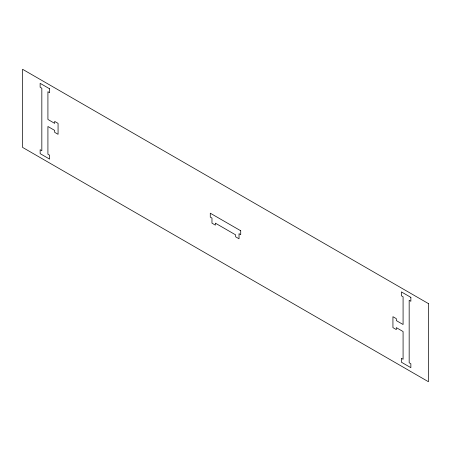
<?xml version="1.0" encoding="UTF-8"?>
<svg xmlns="http://www.w3.org/2000/svg" width="451" height="451" viewBox="0 0 451 451"><rect width="100%" height="100%" fill="white"/><g stroke="black" fill="none" stroke-linecap="round" stroke-linejoin="round"><path stroke-width="0.68" d="M428.45 303.613L22.55 69.268L22.55 147.387L428.45 381.732L428.45 303.613M49.61 88.796L40.139 83.328L40.139 87.235L41.83 88.216L41.83 150.707L40.139 149.726L40.139 153.633L49.61 159.102L49.61 155.195L47.919 154.219L47.919 126.489L54.684 130.395L54.684 132.346L58.066 134.302L58.066 123.365L54.684 121.415L54.684 123.365L47.919 119.459L47.919 91.728L49.61 92.703L49.61 88.796M410.861 297.367L401.39 291.898L401.39 295.805L403.081 296.781L403.081 324.511L396.316 320.605L396.316 318.654L392.934 316.698L392.934 327.635L396.316 329.585L396.316 327.635L403.081 331.541L403.081 359.272L401.39 358.297L401.39 362.204L410.861 367.672L410.861 363.765L409.17 362.784L409.17 300.293L410.861 301.274L410.861 297.367M240.721 230.771L210.279 213.199L210.279 217.1L211.97 218.081L211.97 223.155L215.352 225.111L215.352 223.155L235.647 234.875L235.647 236.826L239.03 238.782L239.03 233.703L240.721 234.678L240.721 230.771"/></g></svg>
